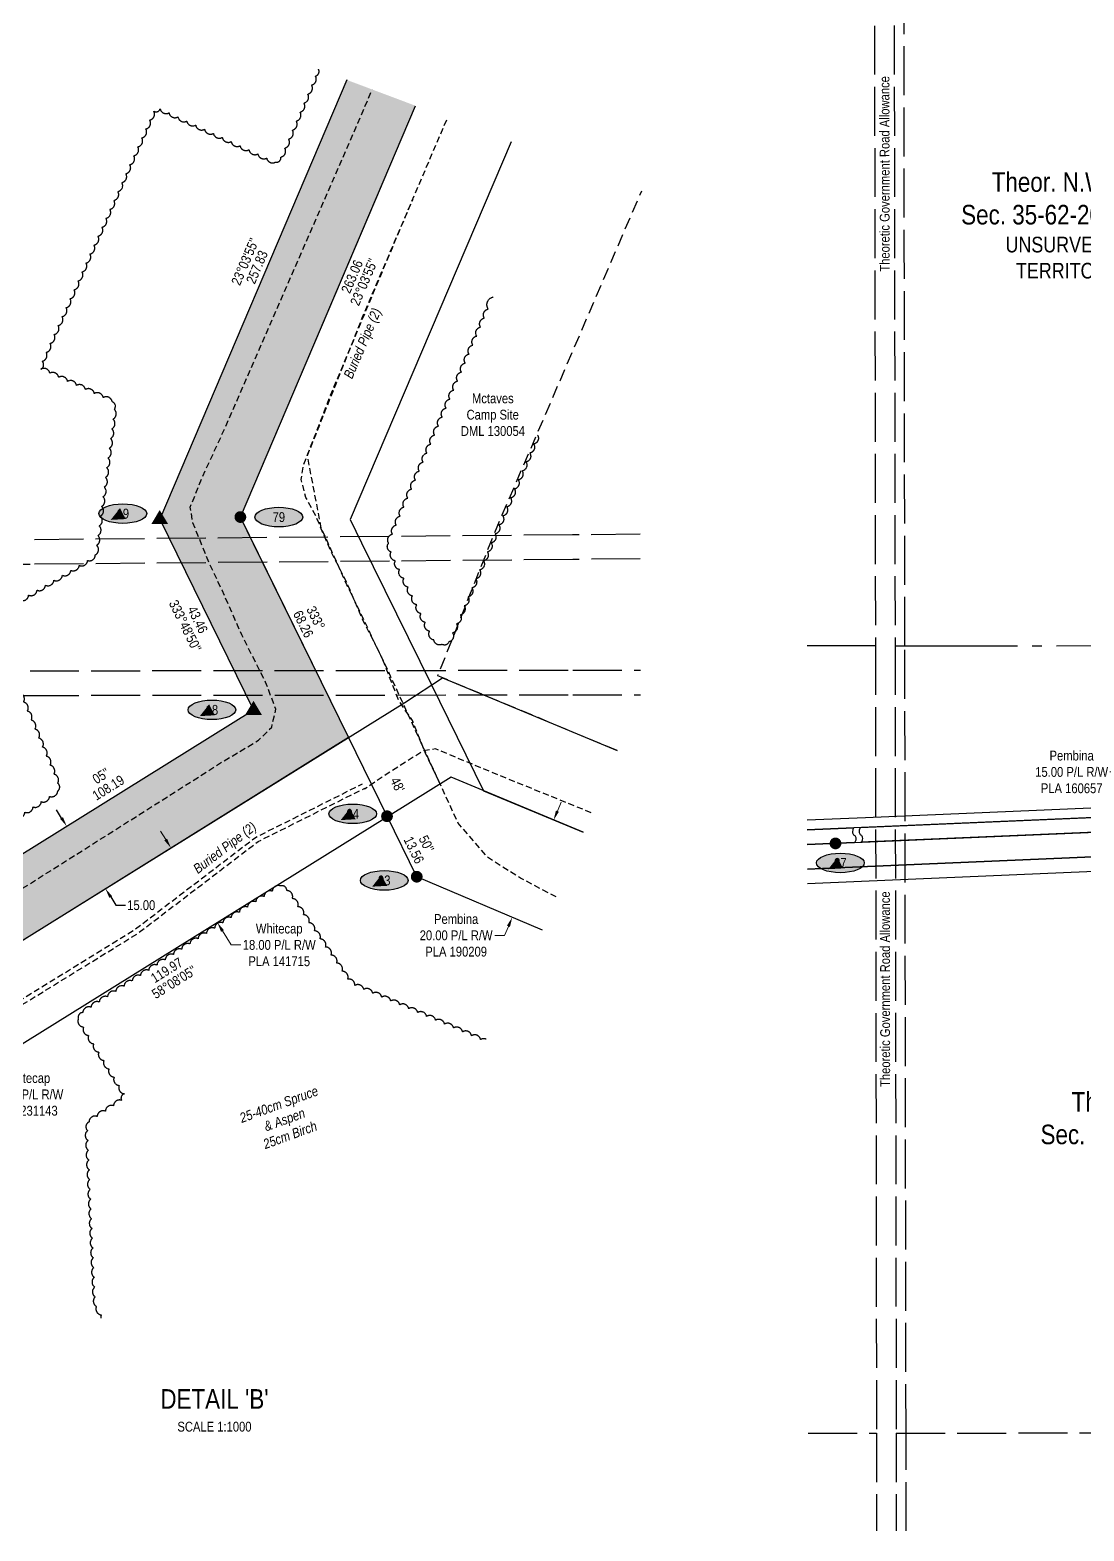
# Model space of a CAD drawing. Extents: x 502021 to 516972, y 6026865 to 6037901.
# Drawn here: x 505528 to 506605, y 6027879 to 6029413 of the extents above; entities that cross this region are included whole.
import ezdxf
from ezdxf.enums import TextEntityAlignment as Align

# ---------------------------------------------------------------- set-up
doc = ezdxf.new("R2010")
doc.units = 0
doc.header["$LTSCALE"] = 5
doc.header["$PDSIZE"] = 0.5
for name, pattern in [('0', [1, 1, 0]), ('foc-ACCESSROAD', [3.75, 2.5, -1.25]), ('foc-QUARTERLINE', [33, 25, -3, 2, -3]), ('foc-UNSURVEYED', [12.5, 10, -2.5]), ('UG_PIPE', [1.875, 1.25, -0.625])]:
    doc.linetypes.add(name, pattern=pattern)
doc.layers.get('Defpoints').update_dxf_attribs({"color": 9})
for name, color, linetype in [('AS-PIPE-UG', 44, 'UG_PIPE'), ('AS-PIPE-UG-T', 44, 'Continuous'), ('C-RW', 13, 'Continuous'), ('C-SYMBOL', 7, 'Continuous'), ('DETAIL-T', 7, 'Continuous'), ('F-RW', 190, 'Continuous'), ('F-WS', 190, 'foc-ACCESSROAD'), ('L-BD', 7, 'Continuous'), ('L-MON', 1, 'Continuous'), ('L-ROAD-T', 7, 'Continuous'), ('L-SECQ', 8, 'foc-QUARTERLINE'), ('L-UNS-T', 3, 'Continuous'), ('L-USEC', 7, 'foc-UNSURVEYED'), ('P-ELEVATION', 7, 'Continuous'), ('P-PROPOSED', 10, 'Continuous'), ('P-PROPOSED-H', 21, 'Continuous'), ('P-STATION', 7, 'Continuous'), ('P-TXT', 4, 'Continuous'), ('T-BUSH', 110, '0'), ('T-BUSH-T', 110, 'Continuous')]:
    doc.layers.add(name, color=color, linetype=linetype)
for name, color, linetype, lineweight in [('C-RW-T', 13, 'Continuous', 9), ('F-RW-T', 190, 'Continuous', 9), ('F-WS-T', 190, 'Continuous', 9)]:
    doc.layers.add(name, color=color, linetype=linetype, lineweight=lineweight)
doc.styles.add('175L', font='ARIALN.TTF', dxfattribs={"height": 20})
doc.styles.add('80CG', font='ARIALN.TTF', dxfattribs={"height": 10})
doc.styles.add('80L', font='ARIALN.TTF', dxfattribs={"height": 10})
doc.dimstyles.new('Compass 5 000', dxfattribs={"dimscale": 5, "dimtxt": 9, "dimasz": 2, "dimexe": 0.2, "dimexo": 0.0625, "dimgap": 0.5, "dimtad": 0, "dimtih": 1, "dimtoh": 1, "dimzin": 0, "dimdsep": 46, "dimtxsty": '80CG', "dimcen": 0.1, "dimse1": 1, "dimse2": 1, "dimclrd": 256, "dimclrt": 256, "dimaunit": 1, "dimadec": 4, "dimazin": 0, "dimtfac": 0.06, "dimtofl": 0, "dimtmove": 0, "dimatfit": 1, "dimfxl": 0.2, "dimtolj": 1, "dimtzin": 0, "dimlwd": -1, "dimarcsym": 0})

# ---------------------------------------------------------------- blocks, each defined once
blk = doc.blocks.new('*D511')
at = {"layer": 'C-RW-T', "transparency": 16777216}
for p, q in [((505467.4, 6028320.2), (505475.9, 6028325.4)), ((505475.9, 6028325.4), (505485.9, 6028325.4)), ((505386.8, 6028270), (505378.3, 6028264.7))]:
    blk.add_line(p, q, dxfattribs=at)
for points in [[(505466.5, 6028321.6), (505468.3, 6028318.7), (505458.9, 6028314.9)], [(505385.9, 6028271.4), (505387.6, 6028268.6), (505395.2, 6028275.3)]]:
    blk.add_solid(points, dxfattribs=at)
at = {"layer": 'Defpoints', "color": 0, "transparency": 16777216}
for p in [(505470.6, 6028296), (505395.2, 6028275.3), (505407, 6028256.4)]:
    blk.add_point(p, dxfattribs=at)
at = {"layer": 'C-RW-T', "transparency": 16777216, "insert": (505525, 6028325.4), "char_height": 10, "attachment_point": 5, "style": '80CG'}
blk.add_mtext('\\A1;Whitecap\\P15.00 P/L R/W\\PPLA 231143', dxfattribs=at)
blk = doc.blocks.new('*D517')
at = {"layer": 'C-RW-T', "transparency": 16777216}
for p, q in [((505666.9, 6028585.8), (505661.6, 6028594.3)), ((505725, 6028492.4), (505733.8, 6028478.1)), ((505733.8, 6028478.1), (505743.8, 6028478.1))]:
    blk.add_line(p, q, dxfattribs=at)
for points in [[(505668.3, 6028586.7), (505665.5, 6028584.9), (505672.2, 6028577.3)], [(505726.4, 6028493.3), (505723.5, 6028491.5), (505719.7, 6028500.9)]]:
    blk.add_solid(points, dxfattribs=at)
at = {"layer": 'Defpoints', "color": 0, "transparency": 16777216}
for p in [(505682.1, 6028583.5), (505719.7, 6028500.9), (505729.6, 6028507.1)]:
    blk.add_point(p, dxfattribs=at)
at = {"layer": 'C-RW-T', "transparency": 16777216, "insert": (505782.9, 6028478.1), "char_height": 10, "attachment_point": 5, "style": '80CG'}
blk.add_mtext('\\A1;Whitecap\\P18.00 P/L R/W\\PPLA 141715', dxfattribs=at)
blk = doc.blocks.new('*D725')
at = {"layer": 'Defpoints', "color": 0, "linetype": 'Continuous', "transparency": 16777216}
for p in [(506043.9, 6028613.9), (506001.7, 6028514.6), (506021, 6028506.3)]:
    blk.add_point(p, dxfattribs=at)
at = {"layer": 'F-RW-T', "transparency": 16777216}
for p, q in [((506067.2, 6028614.9), (506071.1, 6028624.1)), ((506017.1, 6028497.1), (506013.2, 6028487.9)), ((506013.2, 6028487.9), (506003.2, 6028487.9))]:
    blk.add_line(p, q, dxfattribs=at)
at = {"layer": 'F-RW-T', "linetype": 'Continuous', "transparency": 16777216}
for points in [[(506065.7, 6028615.5), (506068.7, 6028614.2), (506063.3, 6028605.7)], [(506015.6, 6028497.8), (506018.7, 6028496.5), (506021, 6028506.3)]]:
    blk.add_solid(points, dxfattribs=at)
at = {"layer": 'F-RW-T', "linetype": 'Continuous', "transparency": 16777216, "insert": (505963.7, 6028487.9), "char_height": 10, "attachment_point": 5, "style": '80CG'}
blk.add_mtext('\\A1;Pembina\\P20.00 P/L R/W\\PPLA 190209', dxfattribs=at)
blk = doc.blocks.new('fdia')
at = {"color": 255, "const_width": 1}
blk.add_lwpolyline([(-0.5, 0, 1), (0.5, 0, 1)], format="xyb", close=True, dxfattribs=at)
blk = doc.blocks.new('Fdiaa')
blk.add_blockref('fdia', (0, 0))
blk = doc.blocks.new('fdib')
at = {"color": 1, "const_width": 1.6}
blk.add_lwpolyline([(-0.4, 0, 1), (0.4, 0, 1)], format="xyb", close=True, dxfattribs=at)
at = {"color": 1}
blk.add_circle((0, 0), 0.8, dxfattribs=at)
blk = doc.blocks.new('Fdibb')
blk.add_blockref('fdib', (0, 0))
blk = doc.blocks.new('fdicc')
for name in ['Fdibb', 'Fdiaa']:
    blk.add_blockref(name, (0, 0))
blk = doc.blocks.new('FDI')
blk.add_blockref('fdicc', (0, 0))
blk = doc.blocks.new('*D603')
at = {"layer": 'Defpoints', "color": 0, "transparency": 16777216}
for p in [(505568.7, 6028601.1), (505605.4, 6028535.6), (505608.3, 6028537.5)]:
    blk.add_point(p, dxfattribs=at)
at = {"layer": 'P-TXT', "transparency": 16777216}
for p, q in [((505560.5, 6028607.8), (505555.2, 6028616.3)), ((505610.7, 6028527.2), (505615.9, 6028518.7)), ((505615.9, 6028518.7), (505625.9, 6028518.7))]:
    blk.add_line(p, q, dxfattribs=at)
for points in [[(505561.9, 6028608.7), (505559.1, 6028606.9), (505565.8, 6028599.3)], [(505612.1, 6028528), (505609.2, 6028526.3), (505605.4, 6028535.6)]]:
    blk.add_solid(points, dxfattribs=at)
at = {"layer": 'P-TXT', "transparency": 16777216, "insert": (505641.9, 6028518.7), "char_height": 10, "attachment_point": 5, "style": '80CG'}
blk.add_mtext('\\A1;15.00', dxfattribs=at)
blk = doc.blocks.new('*D774')
at = {"layer": 'Defpoints', "color": 0, "transparency": 16777216}
for p in [(506638.9, 6028569.1), (506645.5, 6028569.4), (506639.6, 6028554.2)]:
    blk.add_point(p, dxfattribs=at)
at = {"layer": 'F-RW-T', "transparency": 16777216}
for p, q in [((506641.8, 6028654.8), (506631.8, 6028654.8)), ((506645.1, 6028579.4), (506641.8, 6028654.8)), ((506646.5, 6028544.4), (506647, 6028534.5))]:
    blk.add_line(p, q, dxfattribs=at)
for points in [[(506646.7, 6028579.5), (506643.4, 6028579.3), (506645.5, 6028569.4)], [(506648.2, 6028544.5), (506644.9, 6028544.4), (506646.1, 6028554.4)]]:
    blk.add_solid(points, dxfattribs=at)
at = {"layer": 'F-RW-T', "transparency": 16777216, "insert": (506592.7, 6028654.8), "char_height": 10, "attachment_point": 5, "style": '80CG'}
blk.add_mtext('\\A1;Pembina\\P15.00 P/L R/W \\PPLA 160657', dxfattribs=at)
blk = doc.blocks.new('TRIA')
blk.add_hatch(color=255).paths.add_polyline_path([(-0.04, 1.52), (-1.47, -0.87), (1.39, -0.87)])
blk = doc.blocks.new('Hybrid_EC')
at = {"color": 251}
for points in [[(-1.3, -0.74), (0, 1.42), (1.3, -0.74)], [(0.47, -0.26), (0, 0.53), (-0.47, -0.26)]]:
    blk.add_lwpolyline(points, close=True, dxfattribs=at)
at = {"layer": 'Defpoints'}
blk.add_circle((0, 0), 0.05, dxfattribs=at)
at = {"xscale": 1.2, "yscale": 1.2, "zscale": 1.2}
blk.add_blockref('TRIA', (0.05, 0.06), dxfattribs=at)
blk = doc.blocks.new('Hybrd Num')
at = {"layer": 'P-ELEVATION'}
h = blk.add_hatch(color=111, dxfattribs=at)
h.dxf.hatch_style = 1
edge = h.paths.add_edge_path()
edge.add_ellipse((0, 0), major_axis=(-24.4, 0), ratio=0.410256, start_angle=0, end_angle=360)
at = {"layer": 'P-ELEVATION', "color": 7, "flags": 128}
blk.add_lwpolyline([(0, 0, 12.5, 0, 0), (-12.4, -6.4, 0, 0, 0)], format="xyseb", dxfattribs=at)
at = {"layer": 'P-ELEVATION', "color": 7}
blk.add_ellipse((0, 0), major_axis=(-24.4, 0), ratio=0.410256, dxfattribs=at)
at = {"color": 0, "style": '80L'}
blk.add_attdef('NUMBER', text='', height=10, dxfattribs=at).set_placement((0, 0), align=Align.MIDDLE_CENTER)
at = {"style": '80L', "flags": 1}
blk.add_attdef('ID', text='', height=10, dxfattribs=at).set_placement((-0.6, -4), align=Align.MIDDLE_CENTER)
blk = doc.blocks.new('*U996')
at = {"layer": 'P-ELEVATION'}
h = blk.add_hatch(color=111, dxfattribs=at)
h.dxf.hatch_style = 1
edge = h.paths.add_edge_path()
edge.add_ellipse((0, 0), major_axis=(-24.4, 0), ratio=0.410256, start_angle=0, end_angle=360)
at = {"layer": 'P-ELEVATION', "color": 7, "flags": 128}
blk.add_lwpolyline([(0, 0, 12.5, 0, 0), (-21.4, -1.8, 0, 0, 0)], format="xyseb", dxfattribs=at)
at = {"layer": 'P-ELEVATION', "color": 7}
blk.add_ellipse((0, 0), major_axis=(-24.4, 0), ratio=0.410256, dxfattribs=at)
at = {"color": 0, "style": '80L'}
blk.add_attdef('NUMBER', text='', height=10, dxfattribs=at).set_placement((0, 0), align=Align.MIDDLE_CENTER)
at = {"style": '80L', "flags": 1}
blk.add_attdef('ID', text='', height=10, dxfattribs=at).set_placement((-0.6, -4), align=Align.MIDDLE_CENTER)

msp = doc.modelspace()

# ---------------------------------------------------------------- hatches: boundary and pattern name
at = {"layer": 'P-PROPOSED-H'}
h = msp.add_hatch(color=256, dxfattribs=at)
h.dxf.hatch_style = 1
h.paths.add_polyline_path([(505922.116, 6029335.386), (505851.886, 6029361.792), (505660.762, 6028912.992), (505756.618, 6028718.063), (505094.613, 6028306.066), (505329.432, 6027928.421), (505393.09, 6027968.004), (505197.837, 6028282.016), (505853.821, 6028690.266), (505743.192, 6028915.236)])

# ---------------------------------------------------------------- linework, layer by layer
at = {"flags": 128}
for points in [[(506370.19, 6028597.884, 0.09819619), (506368.921, 6028595.254, 0.11502491), (506368.859, 6028592.753, 0.18910183), (506370.477, 6028590.273, -0.18910183), (506372.094, 6028587.794, -0.11502491), (506372.032, 6028585.293, -0.09819619), (506370.763, 6028582.663)], [(506376.829, 6028598.168, 0.09819619), (506375.56, 6028595.538, 0.11502491), (506375.498, 6028593.037, 0.18910183), (506377.116, 6028590.557, -0.18910183), (506378.733, 6028588.078, -0.11502491), (506378.671, 6028585.577, -0.09819619), (506377.402, 6028582.947)]]:
    msp.add_lwpolyline(points, format="xyb", dxfattribs=at)
at = {"layer": 'AS-PIPE-UG', "flags": 128}
for points in [[(505350.245, 6027941.363), (505321.326, 6027987.653), (505260.561, 6028085.883), (505218.931, 6028152.318), (505151.861, 6028250.463), (505141.251, 6028267.533), (505140.451, 6028282.728), (505151.381, 6028303.388), (505183.991, 6028323.093), (505675.561, 6028633.853), (505724.236, 6028664.818), (505761.746, 6028687.143), (505775.221, 6028700.748), (505779.501, 6028718.938), (505769.041, 6028746.388), (505744.541, 6028795.038), (505724.576, 6028840.383), (505712.246, 6028866.223), (505694.666, 6028909.168), (505692.041, 6028925.343), (505703.796, 6028954.853), (505729.451, 6029010.433), (505863.386, 6029317.568), (505877.851, 6029352.029)], [(506065.938, 6028527.108), (506029.627, 6028546.236), (505996.607, 6028567.011), (505965.707, 6028602.596), (505889.932, 6028767.341), (505852.122, 6028845.866), (505825.737, 6028904.376), (505811.787, 6028978.001), (505870.427, 6029125.191), (505954.864, 6029323.073)], [(505946.277, 6028644.876), (505932.087, 6028674.796), (505919.037, 6028707.536), (505905.452, 6028727.081), (505887.587, 6028772.316), (505868.172, 6028810.721), (505852.232, 6028847.781), (505835.782, 6028880.071), (505820.602, 6028915.656), (505810.177, 6028935.221), (505805.367, 6028953.616), (505807.907, 6028968.806), (505835.417, 6029039.776), (505907.552, 6029211.916), (505919.615, 6029239.982)], [(504915.064, 6028958.546), (505038.342, 6028757.471), (505131.742, 6028607.286), (505233.037, 6028443.531), (505254.597, 6028408.426), (505285.407, 6028356.961), (505300.712, 6028328.546), (505306.452, 6028321.456), (505314.702, 6028317.471), (505323.912, 6028318.531), (505337.012, 6028325.316), (505367.117, 6028341.581), (505437.502, 6028374.706), (505496.347, 6028408.286), (505634.877, 6028493.561), (505758.642, 6028587.996), (505868.122, 6028642.736)], [(504910.82, 6028955.907), (505034.09, 6028754.846), (505127.495, 6028604.652), (505228.783, 6028440.909), (505250.324, 6028405.835), (505281.061, 6028354.492), (505296.534, 6028325.765), (505303.272, 6028317.443), (505313.834, 6028312.341), (505325.395, 6028313.672), (505339.349, 6028320.899), (505369.371, 6028337.119), (505439.808, 6028370.268), (505498.896, 6028403.987), (505637.71, 6028489.437), (505761.299, 6028583.737), (505870.357, 6028638.266)], [(506101.789, 6028613.153), (506007.412, 6028651.426), (505942.542, 6028678.406), (505930.177, 6028676.276), (505895.197, 6028654.311), (505869.877, 6028637.096)]]:
    msp.add_lwpolyline(points, dxfattribs=at)
at = {"layer": 'C-RW'}
for points in [[(504954.92, 6028983.331), (505336.998, 6028368.957), (505911.158, 6028725.804), (505911.158, 6028725.804), (505949.771, 6028750.987), (505991.753, 6028733.468), (506128.227, 6028676.604)], [(506093.501, 6028593.26), (505958.641, 6028649.405), (505893.697, 6028609.041), (505308.029, 6028245.042), (504878.493, 6028935.804)]]:
    msp.add_lwpolyline(points, dxfattribs=at)
at = {"layer": 'F-RW'}
for points in [[(506019.82, 6029298.65), (505855.421, 6028912.581), (505867.089, 6028888.819), (505938.374, 6028743.908), (505946.575, 6028727.205), (505991.594, 6028635.692), (506093.503, 6028593.264)], [(506051.817, 6028493.216), (505923.425, 6028547.83), (505893.046, 6028609.604), (505853.821, 6028690.266), (505835.626, 6028727.267), (505756.58, 6028888.012), (505743.192, 6028915.236), (505887.341, 6029253.726)], [(506381.928, 6028608.39), (507374.76, 6028650.886), (507374.76, 6028650.886), (507374.76, 6028650.886), (507374.76, 6028650.886), (507404.686, 6028652.152), (507417.311, 6028652.693), (507428.594, 6028653.176), (507445.25, 6028653.889), (507858.902, 6028671.596), (507886.891, 6028672.795), (507936.705, 6028675.306), (508014.665, 6028678.27), (508044.822, 6028679.417), (508114.626, 6028682.071)], [(508114.643, 6028672.064), (508044.839, 6028669.409), (508014.682, 6028668.261), (507927.554, 6028664.531), (507871.49, 6028662.131), (507850.402, 6028661.229), (507442.733, 6028643.777), (507423.572, 6028642.957), (507415.672, 6028642.619), (507404.85, 6028642.156), (507375.188, 6028640.9), (507375.188, 6028640.9), (507375.188, 6028640.9), (507375.188, 6028640.9), (506370.19, 6028597.884)], [(506376.829, 6028598.168), (507375.188, 6028640.9), (507375.188, 6028640.9), (507375.188, 6028640.9), (507386.052, 6028641.351), (507398.477, 6028641.883), (507409.924, 6028642.373), (507419.19, 6028642.769), (507437.775, 6028643.565), (507850.402, 6028661.229), (507871.49, 6028662.131), (508005.959, 6028667.929), (508056.848, 6028670.066), (508114.643, 6028671.934)], [(508114.67, 6028656.565), (508043.113, 6028654.232), (508011.295, 6028652.87), (507916.413, 6028648.809), (507865.578, 6028646.632), (507844.348, 6028645.724), (507433.402, 6028628.132), (507433.402, 6028628.132), (507418.864, 6028627.51), (507413.859, 6028627.288), (507408.949, 6028627.093), (507397.605, 6028626.6), (507386.171, 6028625.989), (507375.839, 6028625.682), (506377.369, 6028582.945)], [(506370.765, 6028582.66), (507254.393, 6028620.484)], [(506322.517, 6028605.847), (506381.928, 6028608.39)], [(506370.19, 6028597.884), (506322.531, 6028595.844)], [(506322.531, 6028595.844), (506370.19, 6028597.884)], [(506384.209, 6028558.228), (507249.289, 6028595.256)], [(507249.289, 6028595.256), (506384.209, 6028558.228)], [(506322.552, 6028580.599), (506370.763, 6028582.663)], [(506370.765, 6028582.66), (506322.552, 6028580.597)], [(507247.792, 6028580.186), (506584.401, 6028551.791), (506378.038, 6028542.768)], [(506384.209, 6028558.228), (506322.587, 6028555.591)], [(506322.587, 6028555.591), (506384.209, 6028558.228)], [(506378.038, 6028542.768), (506322.608, 6028540.433)]]:
    msp.add_lwpolyline(points, dxfattribs=at)
at = {"layer": 'F-WS', "flags": 128}
msp.add_lwpolyline([(506128.246, 6028676.65), (505986.873, 6028735.555), (505944.892, 6028753.074), (506002.63, 6028898.347), (506153.305, 6029248.46)], dxfattribs=at)
at = {"layer": 'L-SECQ'}
msp.add_line((506412.217, 6028783.616), (507213.365, 6028784.467), dxfattribs=at)
at = {"layer": 'L-SECQ', "flags": 128}
msp.add_lwpolyline([(506392.111, 6028783.596), (506322.27, 6028783.522)], dxfattribs=at)
at = {"layer": 'L-USEC'}
for p, q in [((506082.734, 6028897.022), (505528.017, 6028892.046)), ((506151.845, 6028897.642), (506082.734, 6028897.022)), ((505528.243, 6028866.91), (504797.61, 6028860.352)), ((506082.959, 6028871.887), (505528.242, 6028866.91)), ((506151.872, 6028872.505), (506082.959, 6028871.887)), ((506392.111, 6028783.596), (506393.253, 6027979.422)), ((506412.217, 6028783.624), (506413.36, 6027979.443)), ((506423.414, 6027979.454), (506422.27, 6028783.627)), ((505528.228, 6028758.181), (506082.969, 6028758.771)), ((506082.969, 6028758.771), (506151.993, 6028758.844)), ((504797.747, 6028732.265), (505528.254, 6028733.044)), ((505528.254, 6028733.044), (506082.996, 6028733.634)), ((506082.996, 6028733.634), (506152.02, 6028733.708)), ((506323.388, 6027979.348), (506393.253, 6027979.422)), ((506393.253, 6027979.422), (506393.395, 6027879.476)), ((506413.36, 6027979.443), (507214.628, 6027980.292)), ((506413.36, 6027979.443), (506413.502, 6027879.498)), ((506423.556, 6027879.508), (506423.414, 6027979.454))]:
    msp.add_line(p, q, dxfattribs=at)
at = {"layer": 'L-USEC', "flags": 128}
for points in [[(506390.97, 6029604.674), (506391.544, 6029191.622), (506392.111, 6028783.596)], [(506411.076, 6029604.696), (506411.65, 6029191.65), (506412.217, 6028783.624)], [(506422.27, 6028783.627), (506421.703, 6029191.655), (506421.136, 6029599.679)]]:
    msp.add_lwpolyline(points, dxfattribs=at)
at = {"layer": 'P-PROPOSED', "flags": 128}
for points in [[(505851.886, 6029361.792), (505660.762, 6028912.992), (505756.618, 6028718.063), (505094.613, 6028306.066), (505329.432, 6027928.421)], [(505393.09, 6027968.004), (505197.837, 6028282.016), (505853.821, 6028690.266), (505743.192, 6028915.236), (505922.116, 6029335.386)]]:
    msp.add_lwpolyline(points, dxfattribs=at)
at = {"layer": 'T-BUSH', "flags": 128}
for points in [[(505333.555, 6028601.802, 0.52056705), (505342.735, 6028605.755, 0.52056705), (505351.915, 6028609.708, 0.52056705), (505361.095, 6028613.661, 0.52056705), (505370.274, 6028617.614, 0.52056705), (505379.454, 6028621.567, 0.52056705), (505388.512, 6028625.128, 0.52056705), (505393.849, 6028616.677, 0.52056705), (505399.185, 6028608.226, 0.52056705), (505404.521, 6028599.775, 0.52056705), (505409.857, 6028591.324, 0.52056705), (505415.194, 6028582.873, 0.52056705), (505420.53, 6028574.422, 0.52056705), (505425.866, 6028565.971, 0.52056705), (505431.202, 6028557.52, 0.52056705), (505438.874, 6028559.617, 0.52056705), (505447.279, 6028565.026, 0.52056705), (505455.684, 6028570.434, 0.52056705), (505464.088, 6028575.843, 0.52056705), (505472.493, 6028581.252, 0.52056705), (505480.898, 6028586.66, 0.52056705), (505489.303, 6028592.069, 0.52056705), (505497.708, 6028597.477, 0.52056705), (505506.113, 6028602.886, 0.52056705), (505514.518, 6028608.295, 0.52056705), (505522.922, 6028613.703, 0.52056705), (505531.327, 6028619.112, 0.52056705), (505539.732, 6028624.52, 0.52056705), (505548.137, 6028629.929, 0.52056705), (505556.542, 6028635.338, 0.52056705), (505556.495, 6028643.362, 0.52056705), (505552.614, 6028652.572, 0.52056705), (505548.733, 6028661.783, 0.52056705), (505544.853, 6028670.993, 0.52056705), (505540.972, 6028680.204, 0.52056705), (505537.091, 6028689.414, 0.52056705), (505533.21, 6028698.625, 0.52056705), (505529.329, 6028707.835, 0.52056705), (505525.448, 6028717.046, 0.52056705), (505521.567, 6028726.256, 0.52056705), (505517.687, 6028735.467, 0.52056705), (505513.806, 6028744.677, 0.52056705), (505509.925, 6028753.888, 0.52056705), (505506.044, 6028763.099, 0.52056705), (505502.163, 6028772.309, 0.52056705), (505498.282, 6028781.52, 0.52056705), (505494.402, 6028790.73, 0.52056705), (505490.521, 6028799.941, 0.52056705), (505486.64, 6028809.151, 0.52056705), (505492.371, 6028815.175, 0.52056705), (505500.986, 6028820.243, 0.52056705), (505509.6, 6028825.31, 0.52056705), (505518.215, 6028830.378, 0.52056705), (505526.83, 6028835.446, 0.52056705), (505535.444, 6028840.514, 0.52056705), (505544.059, 6028845.582, 0.52056705), (505552.674, 6028850.649, 0.52056705), (505561.288, 6028855.717, 0.52056705), (505569.903, 6028860.785, 0.52056705), (505578.518, 6028865.853, 0.52056705), (505587.132, 6028870.921, 0.52056705), (505594.954, 6028876.513, 0.52056705), (505596.249, 6028886.424, 0.52056705), (505597.545, 6028896.334, 0.52056705), (505598.841, 6028906.244, 0.52056705), (505600.136, 6028916.155, 0.52056705), (505601.432, 6028926.065, 0.52056705), (505602.728, 6028935.976, 0.52056705), (505604.024, 6028945.886, 0.52056705), (505605.319, 6028955.796, 0.52056705), (505606.615, 6028965.707, 0.52056705), (505607.911, 6028975.617, 0.52056705), (505609.206, 6028985.528, 0.52056705), (505610.502, 6028995.438, 0.52056705), (505611.798, 6029005.348, 0.52056705), (505613.093, 6029015.259, 0.52056705), (505614.389, 6029025.169, 0.52056705), (505612.126, 6029033.105, 0.52056705), (505603.032, 6029037.253, 0.52056705), (505593.939, 6029041.402, 0.52056705), (505584.846, 6029045.55, 0.52056705), (505575.753, 6029049.698, 0.52056705), (505566.659, 6029053.846, 0.52056705), (505557.566, 6029057.994, 0.52056705), (505548.473, 6029062.142, 0.52056705), (505539.379, 6029066.29, 0.52056705), (505540.632, 6029074.351, 0.52056705), (505544.704, 6029083.479, 0.52056705), (505548.776, 6029092.606, 0.52056705), (505552.849, 6029101.733, 0.52056705), (505556.921, 6029110.861, 0.52056705), (505560.993, 6029119.988, 0.52056705), (505565.066, 6029129.116, 0.52056705), (505569.138, 6029138.243, 0.52056705), (505573.21, 6029147.371, 0.52056705), (505577.282, 6029156.498, 0.52056705), (505581.355, 6029165.626, 0.52056705), (505585.427, 6029174.753, 0.52056705), (505589.499, 6029183.881, 0.52056705), (505593.572, 6029193.008, 0.52056705), (505597.644, 6029202.136, 0.52056705), (505601.716, 6029211.263, 0.52056705), (505605.789, 6029220.391, 0.52056705), (505609.861, 6029229.518, 0.52056705), (505613.933, 6029238.646, 0.52056705), (505618.006, 6029247.773, 0.52056705), (505622.078, 6029256.901, 0.52056705), (505626.15, 6029266.028, 0.52056705), (505630.223, 6029275.156, 0.52056705), (505634.295, 6029284.283, 0.52056705), (505638.367, 6029293.411, 0.52056705), (505642.44, 6029302.538, 0.52056705), (505646.512, 6029311.665, 0.52056705), (505650.584, 6029320.793, 0.52056705), (505654.657, 6029329.92, 0.52056705), (505661.236, 6029332.365, 0.52056705), (505670.306, 6029328.168, 0.52056705), (505679.377, 6029323.97, 0.52056705), (505688.447, 6029319.773, 0.52056705), (505697.518, 6029315.575, 0.52056705), (505706.588, 6029311.378, 0.52056705), (505715.659, 6029307.18, 0.52056705), (505724.73, 6029302.983, 0.52056705), (505733.8, 6029298.785, 0.52056705), (505742.871, 6029294.588, 0.52056705), (505751.941, 6029290.39, 0.52056705), (505761.012, 6029286.192, 0.52056705), (505770.082, 6029281.995, 0.52056705), (505779.153, 6029277.797, 0.52056705), (505784.645, 6029282.895, 0.52056705), (505788.559, 6029292.092, 0.52056705), (505792.473, 6029301.288, 0.52056705), (505796.387, 6029310.484, 0.52056705), (505800.301, 6029319.681, 0.52056705), (505804.215, 6029328.877, 0.52056705), (505808.129, 6029338.074, 0.52056705), (505812.043, 6029347.27, 0.52056705), (505815.957, 6029356.467, 0.52056705), (505819.871, 6029365.663, 0.52056705), (505822.917, 6029372.821, 0.52056705)], [(506046.877, 6028998.989, -0.52056705), (506042.934, 6028989.805, -0.52056705), (506038.991, 6028980.621, -0.52056705), (506035.048, 6028971.437, -0.52056705), (506031.105, 6028962.253, -0.52056705), (506027.162, 6028953.069, -0.52056705), (506023.219, 6028943.885, -0.52056705), (506019.276, 6028934.7, -0.52056705), (506015.333, 6028925.516, -0.52056705), (506011.39, 6028916.332, -0.52056705), (506007.447, 6028907.148, -0.52056705), (506003.504, 6028897.964, -0.52056705), (505999.561, 6028888.78, -0.52056705), (505995.618, 6028879.596, -0.52056705), (505991.675, 6028870.412, -0.52056705), (505987.732, 6028861.228, -0.52056705), (505983.789, 6028852.044, -0.52056705), (505979.846, 6028842.86, -0.52056705), (505975.903, 6028833.676, -0.52056705), (505971.96, 6028824.492, -0.52056705), (505968.017, 6028815.307, -0.52056705), (505964.074, 6028806.123, -0.52056705), (505960.131, 6028796.939, -0.52056705), (505956.188, 6028787.755, -0.52056705), (505949.452, 6028785.231, -0.52056705), (505940.889, 6028789.671, -0.52056705), (505936.517, 6028798.659, -0.52056705), (505932.145, 6028807.646, -0.52056705), (505927.772, 6028816.634, -0.52056705), (505923.4, 6028825.622, -0.52056705), (505919.028, 6028834.609, -0.52056705), (505914.655, 6028843.597, -0.52056705), (505910.283, 6028852.585, -0.52056705), (505905.911, 6028861.572, -0.52056705), (505901.538, 6028870.56, -0.52056705), (505897.166, 6028879.547, -0.52056705), (505894.684, 6028888.583, -0.52056705), (505898.596, 6028897.78, -0.52056705), (505902.509, 6028906.977, -0.52056705), (505906.422, 6028916.174, -0.52056705), (505910.334, 6028925.371, -0.52056705), (505914.247, 6028934.568, -0.52056705), (505918.159, 6028943.765, -0.52056705), (505922.072, 6028952.962, -0.52056705), (505925.985, 6028962.159, -0.52056705), (505929.897, 6028971.356, -0.52056705), (505933.81, 6028980.553, -0.52056705), (505937.722, 6028989.751, -0.52056705), (505941.635, 6028998.948, -0.52056705), (505945.548, 6029008.145, -0.52056705), (505949.46, 6029017.342, -0.52056705), (505953.373, 6029026.539, -0.52056705), (505957.285, 6029035.736, -0.52056705), (505961.198, 6029044.933, -0.52056705), (505965.111, 6029054.13, -0.52056705), (505969.023, 6029063.327, -0.52056705), (505972.936, 6029072.524, -0.52056705), (505976.848, 6029081.721, -0.52056705), (505980.761, 6029090.918, -0.52056705), (505984.674, 6029100.115, -0.52056705), (505988.586, 6029109.313, -0.52056705), (505992.499, 6029118.51, -0.52056705), (505996.411, 6029127.707, -0.52056705), (506001.676, 6029140.082, -0.52056705)], [(505994.387, 6028381.805, 0.25003596), (505988.656, 6028381.439, 0.52056705), (505979.474, 6028385.386, 0.52056705), (505970.292, 6028389.334, 0.52056705), (505961.11, 6028393.282, 0.52056705), (505951.928, 6028397.23, 0.52056705), (505942.746, 6028401.178, 0.52056705), (505933.564, 6028405.125, 0.52056705), (505924.382, 6028409.073, 0.52056705), (505915.2, 6028413.021, 0.52056705), (505906.018, 6028416.969, 0.52056705), (505896.836, 6028420.917, 0.52056705), (505887.654, 6028424.864, 0.52056705), (505878.472, 6028428.812, 0.52056705), (505869.29, 6028432.76, 0.52056705), (505860.108, 6028436.708, 0.52056705), (505852.916, 6028443.08, 0.52056705), (505847.253, 6028451.316, 0.52056705), (505841.59, 6028459.552, 0.52056705), (505835.928, 6028467.788, 0.52056705), (505830.265, 6028476.023, 0.52056705), (505824.602, 6028484.259, 0.52056705), (505818.939, 6028492.495, 0.52056705), (505813.277, 6028500.731, 0.52056705), (505807.614, 6028508.967, 0.52056705), (505801.951, 6028517.202, 0.52056705), (505796.289, 6028525.438, 0.52056705), (505790.626, 6028533.674, 0.52056705), (505784.25, 6028538.381, 0.52056705), (505775.832, 6028532.993, 0.52056705), (505767.414, 6028527.604, 0.52056705), (505758.996, 6028522.216, 0.52056705), (505750.578, 6028516.828, 0.52056705), (505742.16, 6028511.439, 0.52056705), (505733.743, 6028506.051, 0.52056705), (505725.325, 6028500.663, 0.52056705), (505716.907, 6028495.274, 0.52056705), (505708.489, 6028489.886, 0.52056705), (505700.071, 6028484.498, 0.52056705), (505691.653, 6028479.109, 0.52056705), (505683.235, 6028473.721, 0.52056705), (505674.817, 6028468.333, 0.52056705), (505666.4, 6028462.944, 0.52056705), (505657.982, 6028457.556, 0.52056705), (505649.564, 6028452.168, 0.52056705), (505641.146, 6028446.78, 0.52056705), (505632.728, 6028441.391, 0.52056705), (505624.31, 6028436.003, 0.52056705), (505615.892, 6028430.615, 0.52056705), (505607.474, 6028425.226, 0.52056705), (505599.057, 6028419.838, 0.52056705), (505590.639, 6028414.45, 0.52056705), (505582.221, 6028409.061, 0.52056705), (505577.669, 6028402.784, 0.52056705), (505582.888, 6028394.26, 0.52056705), (505588.107, 6028385.736, 0.52056705), (505593.326, 6028377.213, 0.52056705), (505598.545, 6028368.689, 0.52056705), (505603.764, 6028360.165, 0.52056705), (505608.983, 6028351.641, 0.52056705), (505614.202, 6028343.117, 0.52056705), (505619.421, 6028334.594, 0.52056705), (505624.641, 6028326.07, 0.52056705), (505621.931, 6028319.319, 0.52056705), (505613.578, 6028313.831, 0.52056705), (505605.225, 6028308.343, 0.52056705), (505596.872, 6028302.854, 0.52056705), (505588.519, 6028297.366, 0.52056705), (505587.056, 6028288.363, 0.52056705), (505587.517, 6028278.379, 0.52056705), (505587.977, 6028268.395, 0.52056705), (505588.438, 6028258.411, 0.52056705), (505588.899, 6028248.427, 0.52056705), (505589.359, 6028238.443, 0.52056705), (505589.82, 6028228.458, 0.52056705), (505590.281, 6028218.474, 0.52056705), (505590.741, 6028208.49, 0.52056705), (505591.202, 6028198.506, 0.52056705), (505591.663, 6028188.522, 0.52056705), (505592.123, 6028178.538, 0.52056705), (505592.584, 6028168.554, 0.52056705), (505593.044, 6028158.57, 0.52056705), (505593.505, 6028148.586, 0.52056705), (505593.966, 6028138.601, 0.52056705), (505594.426, 6028128.617, 0.52056705), (505594.887, 6028118.633, 0.52056705), (505596.119, 6028108.874, 0.52056705), (505601.094, 6028100.205, 0.13570192), (505600.546, 6028097)]]:
    msp.add_lwpolyline(points, format="xyb", dxfattribs=at)

# ---------------------------------------------------------------- block references
at = {"layer": 'L-MON', "xscale": 4.997366099999955, "yscale": 4.997366099999955, "zscale": 4.997366099999955}
for p in [(505660.762, 6028912.992), (505756.618, 6028718.063)]:
    msp.add_blockref('Hybrid_EC', p, dxfattribs=at)
at = {"layer": 'L-MON', "linetype": 'Continuous', "xscale": 4.997366099999891, "yscale": 4.997366099999891, "zscale": 4.997366099999891}
for p in [(505743.192, 6028915.236), (505893.046, 6028609.604), (505923.425, 6028547.83)]:
    msp.add_blockref('FDI', p, dxfattribs=at)
at = {"layer": 'L-MON', "color": 2, "xscale": 4.997366099999889, "yscale": 4.997366099999889, "zscale": 4.997366099999889}
msp.add_blockref('FDI', (506351.344, 6028581.829), dxfattribs=at)
at = {"layer": 'P-STATION', "color": 1}
for name, p, values in [('Hybrd Num', (505623.105, 6028918.733), {'NUMBER': '19'}), ('*U996', (505782.501, 6028915.178), {'NUMBER': '79'}), ('Hybrd Num', (505714.135, 6028718.279), {'NUMBER': '18'}), ('Hybrd Num', (505858.062, 6028612.065), {'NUMBER': '94'}), ('Hybrd Num', (506356.306, 6028561.894), {'NUMBER': '87'}), ('Hybrd Num', (505890.223, 6028544.057), {'NUMBER': '93'})]:
    msp.add_blockref(name, p, dxfattribs=at).add_auto_attribs(values)

# ---------------------------------------------------------------- texts
at = {"layer": 'AS-PIPE-UG-T', "char_height": 9.99473, "attachment_point": 1, "style": '80L'}
for insert, rotation in [((505848.249, 6029059.625), 66.932922), ((505693.805, 6028558.363), 37.344306)]:
    msp.add_mtext_dynamic_manual_height_columns('{\\fArial Narrow|b0|i1|c0|p34;Buried Pipe (2)}', width=75.84352, gutter_width=50, heights=[0], dxfattribs=dict(at, insert=insert, rotation=rotation))
at = {"layer": 'C-SYMBOL', "color": 3, "insert": (506588.606, 6029267.438), "char_height": 19.98946, "width": 215.87067, "attachment_point": 2, "style": '175L', "bg_fill": 3, "box_fill_scale": 1.15, "bg_fill_color": 256, "bg_fill_true_color": 256, "bg_fill_transparency": 0}
msp.add_mtext('Theor. N.W.1/4\\PSec. 35-62-20-W.5M.', dxfattribs=at)
at = {"layer": 'C-SYMBOL', "color": 3, "insert": (506669.639, 6028327.851), "char_height": 19.9789, "width": 215.75659, "attachment_point": 2, "style": '175L'}
msp.add_mtext('Theor. S.W.1/4\\PSec. 35-62-20-W.5M.', dxfattribs=at)
at = {"layer": 'DETAIL-T', "color": 3, "insert": (505716.721, 6028002.63), "char_height": 19.98946, "width": 223.7401, "attachment_point": 5, "style": '80CG'}
msp.add_mtext("DETAIL 'B'\\P{\\H0.5x;SCALE 1:1000}", dxfattribs=at)
at = {"layer": 'F-WS-T', "insert": (505967.989, 6029041.437), "char_height": 9.99473, "attachment_point": 1, "style": '80L'}
msp.add_mtext_dynamic_manual_height_columns('\\pi11.892;Mctaves \\P\\pi6.3599;Camp Site\\P\\pi0.49664;DML 130054', width=65.12729, gutter_width=50, heights=[0], dxfattribs=at)
at = {"layer": 'L-BD', "color": 4, "linetype": 'Continuous', "style": '80L'}
for s, height, rotation, p in [("23°03'55''", 9.9947, 66.9323, (505747.958, 6029176.139)), ('257.83', 9.9947, 66.9323, (505760.126, 6029170.559)), ('263.06', 9.9947, 66.9323, (505857.316, 6029160.9)), ("23°03'55''", 9.9947, 66.9323, (505869.484, 6029155.319)), ("333°48'50''", 9.99473, 296.2031, (505686.829, 6028804.045)), ('43.46', 9.9947, 296.2031, (505699.608, 6028810.334)), ('68.26', 9.9947, 296.2031, (505807.542, 6028805.9)), ('333°', 9.9947, 296.2031, (505820.321, 6028812.189)), ("05''", 9.9947, 31.896, (505600.745, 6028650.864)), ('108.19', 9.9947, 31.896, (505608.27, 6028638.772)), ("48'", 9.9947, 296.2031, (505903.814, 6028641.736)), ("50''", 9.9947, 296.2031, (505933.369, 6028581.399)), ('13.56', 9.9947, 296.2031, (505920.591, 6028575.11)), ('119.97', 9.9947, 31.896, (505667.954, 6028452.32)), ("58°08'05''", 9.9947, 31.896, (505675.479, 6028440.228))]:
    msp.add_text(s, height=height, rotation=rotation, dxfattribs=at).set_placement(p, align=Align.MIDDLE)
at = {"layer": 'L-ROAD-T', "style": '80L'}
msp.add_text('Theoretic Government Road Allowance', height=9.99473, rotation=90.079602, dxfattribs=at).set_placement((506402.024, 6028432.939), align=Align.MIDDLE_CENTER)
at = {"layer": 'T-BUSH-T', "insert": (505740.976, 6028305.52), "char_height": 9.99473, "attachment_point": 1, "rotation": 20, "style": '80L'}
msp.add_mtext_dynamic_manual_height_columns('\\pi0.40954;{\\fArial Narrow|b0|i1|c0|p34;25-40cm Spruce \\P\\pi20.88;& Aspen\\P\\pi13.779;25cm Birch}', width=83.86535, gutter_width=50, heights=[0], dxfattribs=at)

# ---------------------------------------------------------------- dimensions: what is measured, and where the dimension line sits
at = {"layer": 'C-RW-T'}
for base, p1, p2, angle, text, picture, middle in [((505719.687, 6028500.892), (505682.149, 6028583.472), (505729.632, 6028507.073), 301.861382, 'Whitecap\\P18.00 P/L R/W\\PPLA 141715', '*D517', (505782.918, 6028478.132)), ((505395.247, 6028275.293), (505470.648, 6028295.991), (505406.992, 6028256.406), 211.875575, 'Whitecap\\P15.00 P/L R/W\\PPLA 231143', '*D511', (505524.973, 6028325.439))]:
    dim = msp.add_linear_dim(base=base, p1=p1, p2=p2, angle=angle, text=text, dimstyle='Compass 5 000', dxfattribs=at)
    dim.commit()
    dim.dimension.update_dxf_attribs({"geometry": picture, "text_midpoint": middle, "dimtype": 161})
at = {"layer": 'F-RW-T'}
dim = msp.add_linear_dim(base=(506645.479, 6028569.411), p1=(506639.582, 6028554.153), p2=(506638.941, 6028569.131), angle=92.45089, text='Pembina\\P15.00 P/L R/W \\PPLA 160657', dimstyle='Compass 5 000', dxfattribs=at)
dim.commit()
dim.dimension.update_dxf_attribs({"geometry": '*D774', "text_midpoint": (506592.738, 6028654.818), "dimtype": 161})
at = {"layer": 'F-RW-T', "color": 5, "linetype": 'Continuous'}
dim = msp.add_linear_dim(base=(506021.034, 6028506.31), p1=(506043.917, 6028613.903), p2=(506001.657, 6028514.553), angle=246.956472, text='Pembina\\P20.00 P/L R/W\\PPLA 190209', dimstyle='Compass 5 000', dxfattribs=at)
dim.commit()
dim.dimension.update_dxf_attribs({"geometry": '*D725', "text_midpoint": (505963.666, 6028487.906), "dimtype": 161})
at = {"layer": 'P-TXT'}
dim = msp.add_linear_dim(base=(505605.381, 6028535.649), p1=(505568.73, 6028601.132), p2=(505608.337, 6028537.489), angle=301.895959, text='15.00', dimstyle='Compass 5 000', dxfattribs=at)
dim.commit()
dim.dimension.update_dxf_attribs({"geometry": '*D603', "text_midpoint": (505641.886, 6028518.669), "dimtype": 161})

# ---------------------------------------------------------------- next in the draw order: texts
at = {"layer": 'L-ROAD-T', "insert": (506396.572, 6029265.742), "char_height": 9.99473, "width": 200.86819, "attachment_point": 2, "rotation": 90.079602, "style": '80L', "bg_fill": 3, "box_fill_scale": 1.15, "bg_fill_color": 256, "bg_fill_true_color": 256, "bg_fill_transparency": 0}
msp.add_mtext('Theoretic Government Road Allowance', dxfattribs=at)
at = {"layer": 'L-UNS-T', "color": 3, "insert": (506588.606, 6029180.12), "char_height": 15.98319, "attachment_point": 5, "style": '80L', "bg_fill": 3, "box_fill_scale": 1.15, "bg_fill_color": 256, "bg_fill_true_color": 256, "bg_fill_transparency": 0}
msp.add_mtext_dynamic_manual_height_columns('UNSURVEYED TERRITORY', width=126.41375, gutter_width=47.5, heights=[0], dxfattribs=at)

doc.saveas('drawing.dxf')
